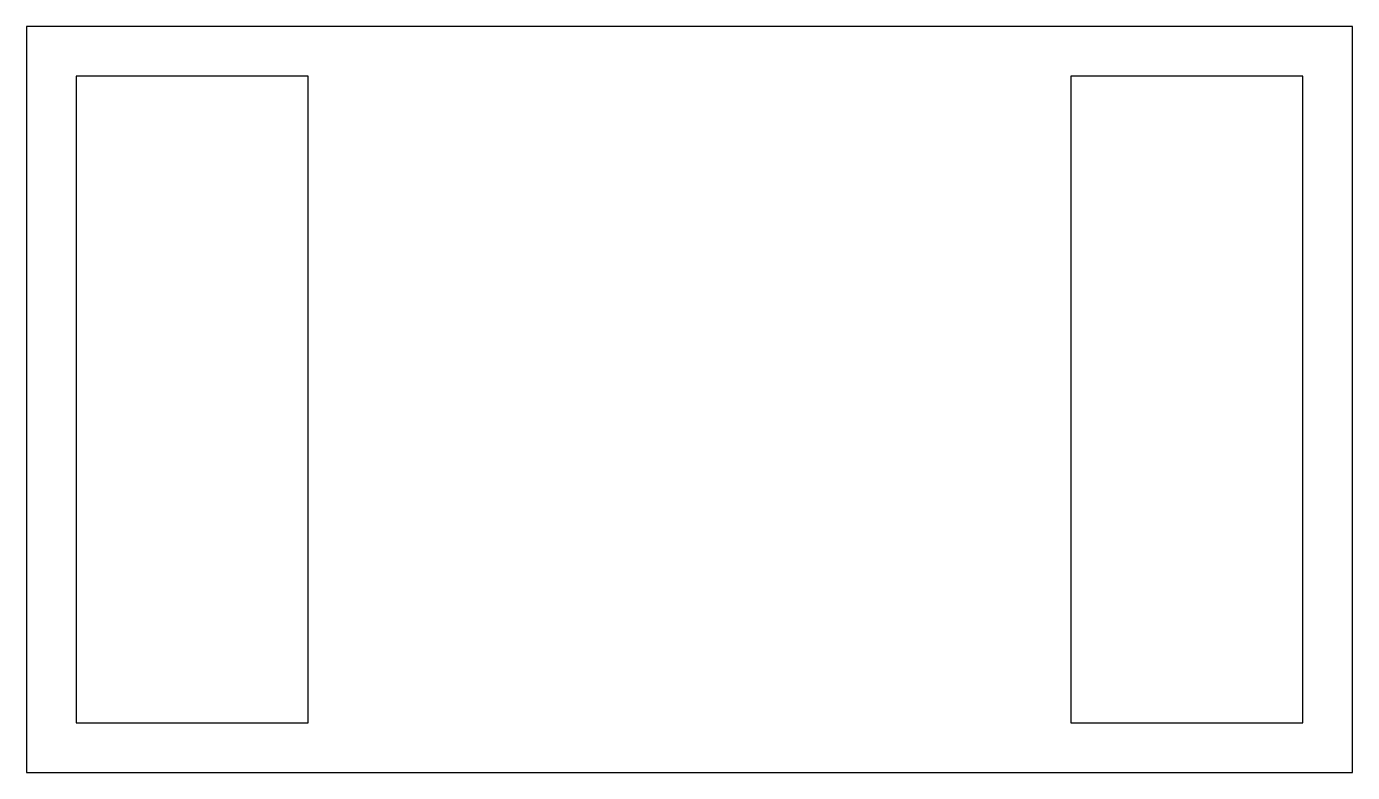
# Model space of a CAD drawing. Header units: metres. Extents: x 0 to 1.6, y 0 to 0.9.
import ezdxf

# ---------------------------------------------------------------- set-up
doc = ezdxf.new("R2010")
doc.units = ezdxf.units.M

msp = doc.modelspace()

# ---------------------------------------------------------------- linework, layer by layer
for points in [[(0, 0), (1.6, 0), (1.6, 0.9), (0, 0.9)], [(0.06, 0.06), (0.34, 0.06), (0.34, 0.84), (0.06, 0.84)], [(1.26, 0.06), (1.54, 0.06), (1.54, 0.84), (1.26, 0.84)]]:
    msp.add_lwpolyline(points, close=True)

doc.saveas('drawing.dxf')
